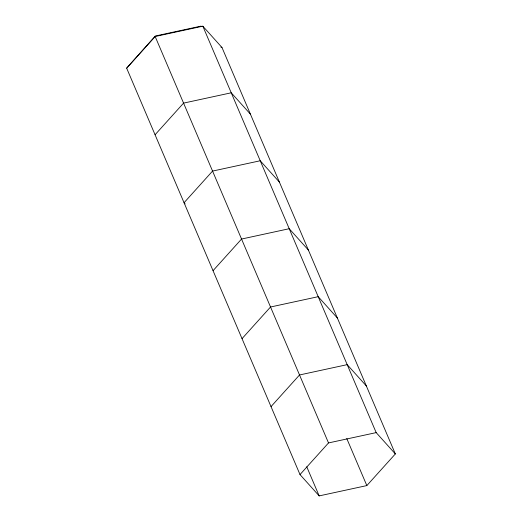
<?xml version="1.0" encoding="UTF-8"?>
<svg xmlns="http://www.w3.org/2000/svg" width="522" height="522" viewBox="0 0 522 522"><rect width="100%" height="100%" fill="white"/><g stroke="black" fill="none" stroke-linecap="round" stroke-linejoin="round"><path stroke-width="0.78" d="M126.657 68.154L155.158 36.507L202.83 26.191L221.994 47.522L395.343 453.938L366.842 485.584L319.17 495.9L300.006 474.576L126.657 68.154L155.347 36.005L201.107 26.1M155.067 134.761L183.568 103.115L231.239 92.799L250.397 114.122M213.041 270.683L241.549 239.043L289.214 228.721L308.378 250.051M242.032 338.647L270.533 307.001L318.205 296.685L337.369 318.015M271.022 406.612L299.524 374.966L347.195 364.65L366.353 385.98M300.006 474.576L328.514 442.93L376.179 432.614L395.343 453.938M220.884 47.097L221.994 47.522M279.387 182.087L260.224 160.763L212.558 171.079L184.057 202.719L185.121 203.906M202.83 26.191L376.179 432.614M346.771 438.532L366.842 485.584M155.158 36.507L328.514 442.93M306.747 466.772L319.17 495.9"/></g></svg>
